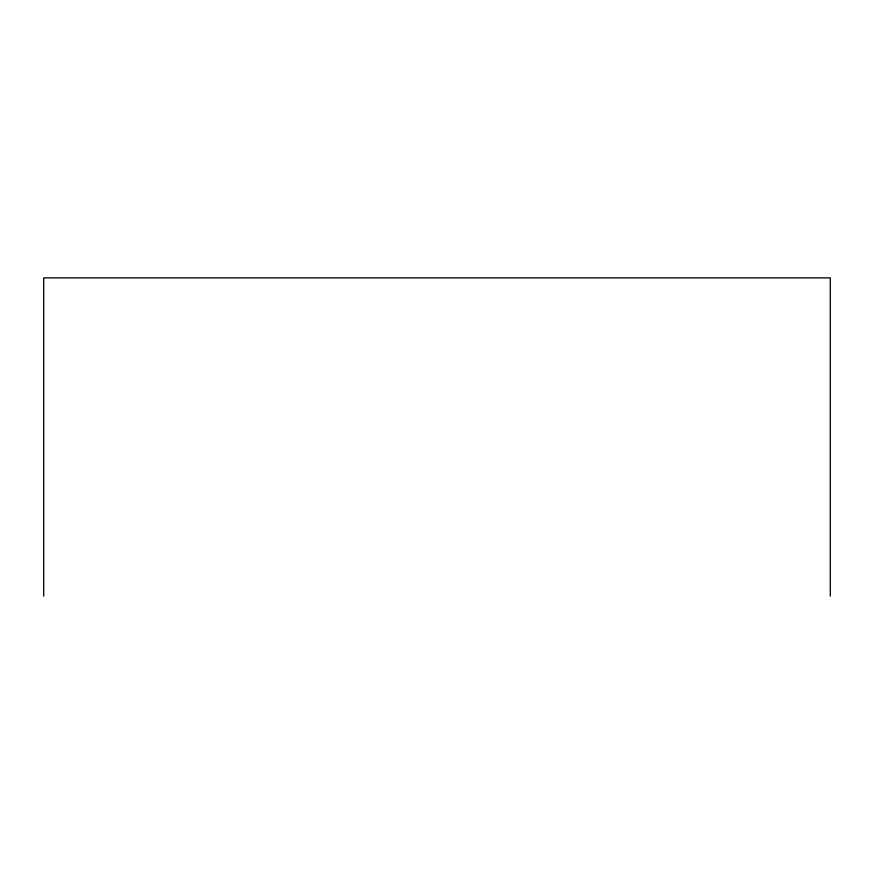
<?xml version="1.0" encoding="UTF-8"?>
<svg xmlns="http://www.w3.org/2000/svg" width="874" height="874" viewBox="0 0 874 874"><rect width="100%" height="100%" fill="white"/><g stroke="black" fill="none" stroke-linecap="round" stroke-linejoin="round"><path stroke-width="1.31" d="M830.3 596.123L830.3 277.877L43.7 277.877L43.7 596.123"/></g></svg>
